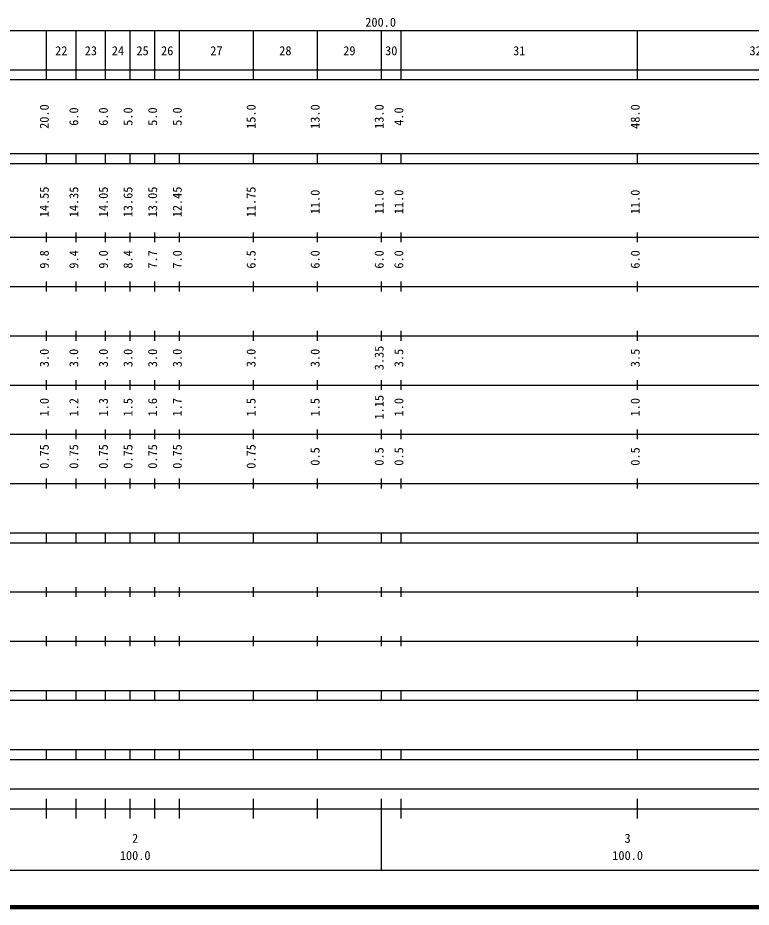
# Model space of a CAD drawing. Units: millimetres on the paper, enlarged 1000 times. Extents: x 40000 to 680000, y 20000 to 380000.
# Drawn here: x 194158 to 343102, y 20000 to 200558 of the extents above; entities that cross this region are included whole.
import ezdxf
from ezdxf.enums import TextEntityAlignment as Align

# ---------------------------------------------------------------- set-up
doc = ezdxf.new("R2010")
doc.units = ezdxf.units.MM
doc.header["$LTSCALE"] = 1000
doc.layers.add('M-TTL', color=2, linetype='Continuous', lineweight=140)
doc.layers.add('M-TTL-BAND', color=7, linetype='Continuous', lineweight=25)
doc.styles.add('ＭＳ ゴシック', font='')
doc.styles.get('ＭＳ ゴシック').set_extended_font_data('MS Gothic')

msp = doc.modelspace()

# ---------------------------------------------------------------- linework, layer by layer
at = {"layer": 'M-TTL'}
msp.add_line((40000, 20000), (680000, 20000), dxfattribs=at)
at = {"layer": 'M-TTL-BAND'}
for p, q in [((68000, 198000), (579000, 198000)), ((200000, 188000), (200000, 198000)), ((206000, 188000), (206000, 198000)), ((212000, 188000), (212000, 198000)), ((217000, 188000), (217000, 198000)), ((222000, 188000), (222000, 198000)), ((227000, 188000), (227000, 198000)), ((242000, 188000), (242000, 198000)), ((255000, 188000), (255000, 198000)), ((268000, 188000), (268000, 198000)), ((272000, 188000), (272000, 198000)), ((320000, 188000), (320000, 198000)), ((40000, 190000), (579000, 190000)), ((40000, 188000), (579000, 188000)), ((40000, 173000), (579000, 173000)), ((200000, 171000), (200000, 173000)), ((206000, 171000), (206000, 173000)), ((212000, 171000), (212000, 173000)), ((217000, 171000), (217000, 173000)), ((222000, 171000), (222000, 173000)), ((227000, 171000), (227000, 173000)), ((242000, 171000), (242000, 173000)), ((255000, 171000), (255000, 173000)), ((268000, 171000), (268000, 173000)), ((272000, 171000), (272000, 173000)), ((320000, 171000), (320000, 173000)), ((40000, 171000), (579000, 171000)), ((40000, 156000), (579000, 156000)), ((200000, 155000), (200000, 157000)), ((206000, 155000), (206000, 157000)), ((212000, 155000), (212000, 157000)), ((217000, 155000), (217000, 157000)), ((222000, 155000), (222000, 157000)), ((227000, 155000), (227000, 157000)), ((242000, 155000), (242000, 157000)), ((255000, 155000), (255000, 157000)), ((268000, 155000), (268000, 157000)), ((272000, 155000), (272000, 157000)), ((320000, 155000), (320000, 157000)), ((200000, 145000), (200000, 147000)), ((206000, 145000), (206000, 147000)), ((212000, 145000), (212000, 147000)), ((217000, 145000), (217000, 147000)), ((222000, 145000), (222000, 147000)), ((227000, 145000), (227000, 147000)), ((242000, 145000), (242000, 147000)), ((255000, 145000), (255000, 147000)), ((268000, 145000), (268000, 147000)), ((272000, 145000), (272000, 147000)), ((320000, 145000), (320000, 147000)), ((46000, 146000), (579000, 146000)), ((52000, 136000), (579000, 136000)), ((200000, 135000), (200000, 137000)), ((206000, 135000), (206000, 137000)), ((212000, 135000), (212000, 137000)), ((217000, 135000), (217000, 137000)), ((222000, 135000), (222000, 137000)), ((227000, 135000), (227000, 137000)), ((242000, 135000), (242000, 137000)), ((255000, 135000), (255000, 137000)), ((268000, 135000), (268000, 137000)), ((272000, 135000), (272000, 137000)), ((320000, 135000), (320000, 137000)), ((200000, 125000), (200000, 127000)), ((206000, 125000), (206000, 127000)), ((212000, 125000), (212000, 127000)), ((217000, 125000), (217000, 127000)), ((222000, 125000), (222000, 127000)), ((227000, 125000), (227000, 127000)), ((242000, 125000), (242000, 127000)), ((255000, 125000), (255000, 127000)), ((268000, 125000), (268000, 127000)), ((272000, 125000), (272000, 127000)), ((320000, 125000), (320000, 127000)), ((46000, 126000), (579000, 126000)), ((52000, 116000), (579000, 116000)), ((200000, 115000), (200000, 117000)), ((206000, 115000), (206000, 117000)), ((212000, 115000), (212000, 117000)), ((217000, 115000), (217000, 117000)), ((222000, 115000), (222000, 117000)), ((227000, 115000), (227000, 117000)), ((242000, 115000), (242000, 117000)), ((255000, 115000), (255000, 117000)), ((268000, 115000), (268000, 117000)), ((272000, 115000), (272000, 117000)), ((320000, 115000), (320000, 117000)), ((200000, 105000), (200000, 107000)), ((206000, 105000), (206000, 107000)), ((212000, 105000), (212000, 107000)), ((217000, 105000), (217000, 107000)), ((222000, 105000), (222000, 107000)), ((227000, 105000), (227000, 107000)), ((242000, 105000), (242000, 107000)), ((255000, 105000), (255000, 107000)), ((268000, 105000), (268000, 107000)), ((272000, 105000), (272000, 107000)), ((320000, 105000), (320000, 107000)), ((46000, 106000), (579000, 106000)), ((40000, 96000), (579000, 96000)), ((200000, 94000), (200000, 96000)), ((206000, 94000), (206000, 96000)), ((212000, 94000), (212000, 96000)), ((217000, 94000), (217000, 96000)), ((222000, 94000), (222000, 96000)), ((227000, 94000), (227000, 96000)), ((242000, 94000), (242000, 96000)), ((255000, 94000), (255000, 96000)), ((268000, 94000), (268000, 96000)), ((272000, 94000), (272000, 96000)), ((320000, 94000), (320000, 96000)), ((40000, 94000), (579000, 94000)), ((200000, 83000), (200000, 85000)), ((206000, 83000), (206000, 85000)), ((212000, 83000), (212000, 85000)), ((217000, 83000), (217000, 85000)), ((222000, 83000), (222000, 85000)), ((227000, 83000), (227000, 85000)), ((242000, 83000), (242000, 85000)), ((255000, 83000), (255000, 85000)), ((268000, 83000), (268000, 85000)), ((272000, 83000), (272000, 85000)), ((320000, 83000), (320000, 85000)), ((49000, 84000), (579000, 84000)), ((200000, 73000), (200000, 75000)), ((206000, 73000), (206000, 75000)), ((212000, 73000), (212000, 75000)), ((217000, 73000), (217000, 75000)), ((222000, 73000), (222000, 75000)), ((227000, 73000), (227000, 75000)), ((242000, 73000), (242000, 75000)), ((255000, 73000), (255000, 75000)), ((268000, 73000), (268000, 75000)), ((272000, 73000), (272000, 75000)), ((320000, 73000), (320000, 75000)), ((40000, 74000), (579000, 74000)), ((40000, 64000), (579000, 64000)), ((200000, 62000), (200000, 64000)), ((206000, 62000), (206000, 64000)), ((212000, 62000), (212000, 64000)), ((217000, 62000), (217000, 64000)), ((222000, 62000), (222000, 64000)), ((227000, 62000), (227000, 64000)), ((242000, 62000), (242000, 64000)), ((255000, 62000), (255000, 64000)), ((268000, 62000), (268000, 64000)), ((272000, 62000), (272000, 64000)), ((320000, 62000), (320000, 64000)), ((40000, 62000), (579000, 62000)), ((40000, 52000), (579000, 52000)), ((200000, 50000), (200000, 52000)), ((206000, 50000), (206000, 52000)), ((212000, 50000), (212000, 52000)), ((217000, 50000), (217000, 52000)), ((222000, 50000), (222000, 52000)), ((227000, 50000), (227000, 52000)), ((242000, 50000), (242000, 52000)), ((255000, 50000), (255000, 52000)), ((268000, 50000), (268000, 52000)), ((272000, 50000), (272000, 52000)), ((320000, 50000), (320000, 52000)), ((40000, 50000), (579000, 50000)), ((71000, 44000), (556000, 44000)), ((200000, 38000), (200000, 42000)), ((206000, 38000), (206000, 42000)), ((212000, 38000), (212000, 42000)), ((217000, 38000), (217000, 42000)), ((222000, 38000), (222000, 42000)), ((227000, 38000), (227000, 42000)), ((242000, 38000), (242000, 42000)), ((255000, 38000), (255000, 42000)), ((268000, 27500), (268000, 42000)), ((272000, 38000), (272000, 42000)), ((320000, 38000), (320000, 42000)), ((40000, 40000), (579000, 40000)), ((68000, 27500), (579000, 27500))]:
    msp.add_line(p, q, dxfattribs=at)

# ---------------------------------------------------------------- texts
at = {"layer": 'M-TTL-BAND', "style": 'ＭＳ ゴシック'}
for s, p in [('200.0', (267844, 198195)), ('22', (203000, 192405)), ('23', (209000, 192405)), ('24', (214500, 192405)), ('25', (219500, 192405)), ('26', (224500, 192405)), ('27', (234500, 192405)), ('28', (248500, 192405)), ('29', (261500, 192405)), ('30', (270000, 192405)), ('31', (296000, 192405)), ('32', (344000, 192405)), ('2', (218000, 32523)), ('3', (318000, 32523)), ('100.0', (218000, 29033)), ('100.0', (318000, 29033))]:
    msp.add_text(s, height=1833, dxfattribs=at).set_placement(p, align=Align.BOTTOM_CENTER)
for s, p in [('20.0', (201000, 180500)), ('15.0', (243000, 180500)), ('13.0', (256000, 180500)), ('13.0', (269000, 180500)), ('48.0', (321000, 180500)), ('6.0', (207000, 180500)), ('6.0', (213000, 180500)), ('5.0', (218000, 180500)), ('5.0', (223000, 180500)), ('5.0', (228000, 180500)), ('4.0', (273000, 180500)), ('14.55', (201000, 163174)), ('14.35', (207000, 163174)), ('14.05', (213000, 163174)), ('13.65', (218000, 163174)), ('13.05', (223000, 163174)), ('12.45', (228000, 163174)), ('11.75', (243000, 163174)), ('11.0', (256000, 163174)), ('11.0', (269000, 163174)), ('11.0', (273000, 163174)), ('11.0', (321000, 163174)), ('9.8', (201000, 151500)), ('9.4', (207000, 151500)), ('9.0', (213000, 151500)), ('8.4', (218000, 151500)), ('7.7', (223000, 151500)), ('7.0', (228000, 151500)), ('6.5', (243000, 151500)), ('6.0', (256000, 151500)), ('6.0', (269000, 151500)), ('6.0', (273000, 151500)), ('6.0', (321000, 151500)), ('3.35', (269000, 131500)), ('3.0', (201000, 131500)), ('3.0', (207000, 131500)), ('3.0', (213000, 131500)), ('3.0', (218000, 131500)), ('3.0', (223000, 131500)), ('3.0', (228000, 131500)), ('3.0', (243000, 131500)), ('3.0', (256000, 131500)), ('3.5', (273000, 131500)), ('3.5', (321000, 131500)), ('1.0', (201000, 121500)), ('1.2', (207000, 121500)), ('1.3', (213000, 121500)), ('1.5', (218000, 121500)), ('1.6', (223000, 121500)), ('1.7', (228000, 121500)), ('1.5', (243000, 121500)), ('1.5', (256000, 121500)), ('1.15', (269000, 121500)), ('1.0', (273000, 121500)), ('1.0', (321000, 121500)), ('0.75', (201000, 111500)), ('0.75', (207000, 111500)), ('0.75', (213000, 111500)), ('0.75', (218000, 111500)), ('0.75', (223000, 111500)), ('0.75', (228000, 111500)), ('0.75', (243000, 111500)), ('0.5', (256000, 111500)), ('0.5', (269000, 111500)), ('0.5', (273000, 111500)), ('0.5', (321000, 111500))]:
    msp.add_text(s, height=1833, rotation=90, dxfattribs=at).set_placement(p, align=Align.BOTTOM_CENTER)

doc.saveas('drawing.dxf')
